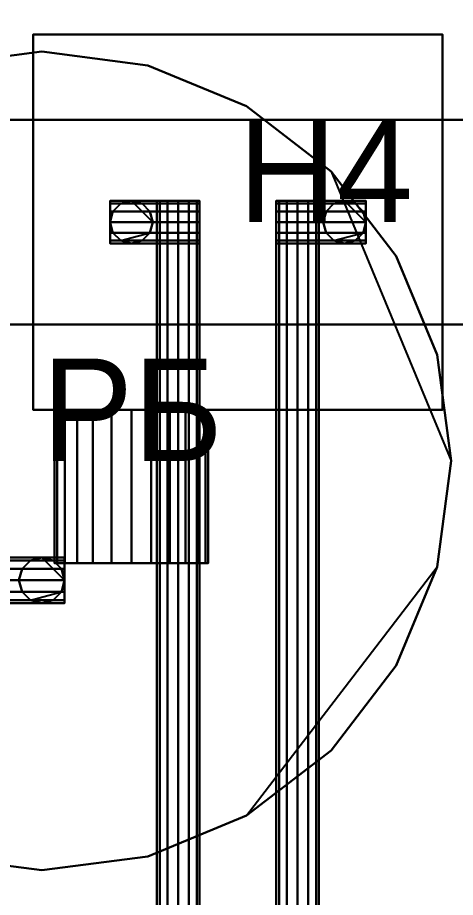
# Model space of a CAD drawing. Header units: millimetres. Extents: x 14850 to 20950, y 8600 to 14100.
# Drawn here: x 18406 to 18662, y 13064 to 13580 of the extents above; entities that cross this region are included whole.
import ezdxf

# ---------------------------------------------------------------- set-up
doc = ezdxf.new("R2010")
doc.units = ezdxf.units.MM
doc.layers.add('АР_3D_стены', color=8, linetype='Continuous')
doc.layers.add('ТМ_3D_Марки', color=7, linetype='Continuous')
for name, color, linetype, true_color in [('ТМ_3D_Оборудование', 7, 'Continuous', 0xe2e8f0), ('ТМ_3D_Т11', 7, 'Continuous', 0xea580c), ('ТМ_3D_Т2', 7, 'Continuous', 0x2563eb), ('ТМ_3D_Т21', 7, 'Continuous', 0x0ea5e9)]:
    doc.layers.add(name, color=color, linetype=linetype, true_color=true_color)

msp = doc.modelspace()

# ---------------------------------------------------------------- texts
at = {"layer": 'ТМ_3D_Марки'}
for s, p in [('Н4', (18535, 13460, 1900)), ('РБ', (18420, 13320, 720))]:
    msp.add_text(s, height=60, dxfattribs=at).set_placement(p)

# ---------------------------------------------------------------- meshes
at = {"layer": 'АР_3D_стены'}
mesh = msp.add_polyface(dxfattribs=at)
corners = [(14850, 13599.6), (14850, 13999.6), (19800.2, 13999.6), (19800.2, 13999.6, 3650), (14850, 13999.6, 3650), (14850, 13599.6, 3650), (20200.2, 12599.6), (19800.2, 12599.6), (19800.2, 13500.4), (19800.2, 13500.4, 3650), (19800.2, 12599.6, 3650), (20200.2, 12599.6, 3650), (19800.2, 14050), (20200.2, 14050), (20200.2, 13999.6), (20200.2, 13999.6, 3650), (20200.2, 14050, 3650), (19800.2, 14050, 3650), (18538.2, 13599.6), (18538.2, 13599.6, 3650), (19800.2, 13599.6), (19800.2, 13599.6, 3650)]
mesh.append_faces([[corners[k] for k in face] for face in [(0, 1, 2), (3, 4, 5), (6, 7, 8), (9, 10, 11), (12, 13, 14), (15, 16, 17), (18, 0, 2), (3, 5, 19), (6, 8, 20), (21, 9, 11), (12, 14, 6), (11, 15, 17), (20, 18, 2), (3, 19, 21), (2, 12, 6), (11, 17, 3), (6, 20, 2), (3, 21, 11), (2, 12, 17, 3), (12, 13, 16, 17), (13, 14, 15, 16), (14, 6, 11, 15), (6, 7, 10, 11), (7, 8, 9, 10), (8, 20, 21, 9), (20, 18, 19, 21), (18, 0, 5, 19), (0, 1, 4, 5), (1, 2, 3, 4)]])
at = {"layer": 'ТМ_3D_Оборудование', "color": 179, "true_color": 0x1e293b}
mesh = msp.add_polyface(dxfattribs=at)
corners = [(18415, 13350, 1380), (18415, 13570, 1380), (18655, 13570, 1380), (18655, 13350, 1380), (18415, 13350, 1800), (18655, 13350, 1800), (18655, 13570, 1800), (18415, 13570, 1800)]
mesh.append_faces([[corners[k] for k in face] for face in [(0, 1, 2, 3), (4, 5, 6, 7), (0, 3, 5, 4), (3, 2, 6, 5), (2, 1, 7, 6), (1, 0, 4, 7)]])
at = {"layer": 'ТМ_3D_Оборудование', "color": 22, "true_color": 0xdc2626}
mesh = msp.add_polyface(dxfattribs=at)
corners = [(18660, 13320), (18651.82, 13382.12), (18651.82, 13382.12, 620), (18660, 13320, 620), (18627.85, 13440), (18627.85, 13440, 620), (18589.71, 13489.71), (18589.71, 13489.71, 620), (18540, 13527.85), (18540, 13527.85, 620), (18482.12, 13551.82), (18482.12, 13551.82, 620), (18420, 13560), (18420, 13560, 620), (18357.88, 13551.82), (18357.88, 13551.82, 620), (18300, 13527.85), (18300, 13527.85, 620), (18250.29, 13489.71), (18250.29, 13489.71, 620), (18212.15, 13440), (18212.15, 13440, 620), (18188.18, 13382.12), (18188.18, 13382.12, 620), (18180, 13320), (18180, 13320, 620), (18188.18, 13257.88), (18188.18, 13257.88, 620), (18212.15, 13200), (18212.15, 13200, 620), (18250.29, 13150.29), (18250.29, 13150.29, 620), (18300, 13112.15), (18300, 13112.15, 620), (18357.88, 13088.18), (18357.88, 13088.18, 620), (18420, 13080), (18420, 13080, 620), (18482.12, 13088.18), (18482.12, 13088.18, 620), (18540, 13112.15), (18540, 13112.15, 620), (18589.71, 13150.29), (18589.71, 13150.29, 620), (18627.85, 13200), (18627.85, 13200, 620), (18651.82, 13257.88), (18651.82, 13257.88, 620)]
mesh.append_faces([[corners[k] for k in face] for face in [(0, 1, 2, 3), (1, 4, 5, 2), (4, 6, 7, 5), (6, 8, 9, 7), (8, 10, 11, 9), (10, 12, 13, 11), (12, 14, 15, 13), (14, 16, 17, 15), (16, 18, 19, 17), (18, 20, 21, 19), (20, 22, 23, 21), (22, 24, 25, 23), (24, 26, 27, 25), (26, 28, 29, 27), (28, 30, 31, 29), (30, 32, 33, 31), (32, 34, 35, 33), (34, 36, 37, 35), (36, 38, 39, 37), (38, 40, 41, 39), (40, 42, 43, 41), (42, 44, 45, 43), (44, 46, 47, 45), (46, 0, 3, 47), (46, 44, 42, 40), (3, 2, 5, 7)]])
at = {"layer": 'ТМ_3D_Оборудование', "color": 149, "true_color": 0x334155}
mesh = msp.add_polyface(dxfattribs=at)
corners = [(18160, 13400, 1260), (18160, 13520, 1260), (19660, 13520, 1260), (19660, 13400, 1260), (18160, 13400, 1380), (19660, 13400, 1380), (19660, 13520, 1380), (18160, 13520, 1380)]
mesh.append_faces([[corners[k] for k in face] for face in [(0, 1, 2, 3), (4, 5, 6, 7), (0, 3, 5, 4), (3, 2, 6, 5), (2, 1, 7, 6), (1, 0, 4, 7)]])
at = {"layer": 'ТМ_3D_Оборудование', "color": 136, "true_color": 0x008078}
mesh = msp.add_polyface(dxfattribs=at)
corners = [(18517.5, 13350, 1590), (18515.97, 13350, 1601.65), (18515.97, 13260, 1601.65), (18517.5, 13260, 1590), (18511.47, 13350, 1612.5), (18511.47, 13260, 1612.5), (18504.32, 13350, 1621.82), (18504.32, 13260, 1621.82), (18495, 13350, 1628.97), (18495, 13260, 1628.97), (18484.15, 13350, 1633.47), (18484.15, 13260, 1633.47), (18472.5, 13350, 1635), (18472.5, 13260, 1635), (18460.85, 13350, 1633.47), (18460.85, 13260, 1633.47), (18450, 13350, 1628.97), (18450, 13260, 1628.97), (18440.68, 13350, 1621.82), (18440.68, 13260, 1621.82), (18433.53, 13350, 1612.5), (18433.53, 13260, 1612.5), (18429.03, 13350, 1601.65), (18429.03, 13260, 1601.65), (18427.5, 13350, 1590), (18427.5, 13260, 1590), (18429.03, 13350, 1578.35), (18429.03, 13260, 1578.35), (18433.53, 13350, 1567.5), (18433.53, 13260, 1567.5), (18440.68, 13350, 1558.18), (18440.68, 13260, 1558.18), (18450, 13350, 1551.03), (18450, 13260, 1551.03), (18460.85, 13350, 1546.53), (18460.85, 13260, 1546.53), (18472.5, 13350, 1545), (18472.5, 13260, 1545), (18484.15, 13350, 1546.53), (18484.15, 13260, 1546.53), (18495, 13350, 1551.03), (18495, 13260, 1551.03), (18504.32, 13350, 1558.18), (18504.32, 13260, 1558.18), (18511.47, 13350, 1567.5), (18511.47, 13260, 1567.5), (18515.97, 13350, 1578.35), (18515.97, 13260, 1578.35)]
mesh.append_faces([[corners[k] for k in face] for face in [(0, 1, 2, 3), (1, 4, 5, 2), (4, 6, 7, 5), (6, 8, 9, 7), (8, 10, 11, 9), (10, 12, 13, 11), (12, 14, 15, 13), (14, 16, 17, 15), (16, 18, 19, 17), (18, 20, 21, 19), (20, 22, 23, 21), (22, 24, 25, 23), (24, 26, 27, 25), (26, 28, 29, 27), (28, 30, 31, 29), (30, 32, 33, 31), (32, 34, 35, 33), (34, 36, 37, 35), (36, 38, 39, 37), (38, 40, 41, 39), (40, 42, 43, 41), (42, 44, 45, 43), (44, 46, 47, 45), (46, 0, 3, 47), (46, 44, 42, 40), (3, 2, 5, 7)]])
at = {"layer": 'ТМ_3D_Т11'}
mesh = msp.add_polyface(dxfattribs=at)
corners = [(18485, 13460, 1787.5), (18483.33, 13466.25, 1787.5), (18483.33, 13466.25, 3212.5), (18485, 13460, 3212.5), (18478.75, 13470.83, 1787.5), (18478.75, 13470.83, 3212.5), (18472.5, 13472.5, 1787.5), (18472.5, 13472.5, 3212.5), (18466.25, 13470.83, 1787.5), (18466.25, 13470.83, 3212.5), (18461.67, 13466.25, 1787.5), (18461.67, 13466.25, 3212.5), (18460, 13460, 1787.5), (18460, 13460, 3212.5), (18461.67, 13453.75, 1787.5), (18461.67, 13453.75, 3212.5), (18466.25, 13449.17, 1787.5), (18466.25, 13449.17, 3212.5), (18472.5, 13447.5, 1787.5), (18472.5, 13447.5, 3212.5), (18478.75, 13449.17, 1787.5), (18478.75, 13449.17, 3212.5), (18483.33, 13453.75, 1787.5), (18483.33, 13453.75, 3212.5)]
mesh.append_faces([[corners[k] for k in face] for face in [(0, 1, 2, 3), (1, 4, 5, 2), (4, 6, 7, 5), (6, 8, 9, 7), (8, 10, 11, 9), (10, 12, 13, 11), (12, 14, 15, 13), (14, 16, 17, 15), (16, 18, 19, 17), (18, 20, 21, 19), (20, 22, 23, 21), (22, 0, 3, 23), (22, 20, 18, 16), (3, 2, 5, 7)]])
mesh = msp.add_polyface(dxfattribs=at)
corners = [(18460, 13472.5, 3200), (18460, 13470.83, 3206.25), (18512.5, 13470.83, 3206.25), (18512.5, 13472.5, 3200), (18460, 13466.25, 3210.83), (18512.5, 13466.25, 3210.83), (18460, 13460, 3212.5), (18512.5, 13460, 3212.5), (18460, 13453.75, 3210.83), (18512.5, 13453.75, 3210.83), (18460, 13449.17, 3206.25), (18512.5, 13449.17, 3206.25), (18460, 13447.5, 3200), (18512.5, 13447.5, 3200), (18460, 13449.17, 3193.75), (18512.5, 13449.17, 3193.75), (18460, 13453.75, 3189.17), (18512.5, 13453.75, 3189.17), (18460, 13460, 3187.5), (18512.5, 13460, 3187.5), (18460, 13466.25, 3189.17), (18512.5, 13466.25, 3189.17), (18460, 13470.83, 3193.75), (18512.5, 13470.83, 3193.75)]
mesh.append_faces([[corners[k] for k in face] for face in [(0, 1, 2, 3), (1, 4, 5, 2), (4, 6, 7, 5), (6, 8, 9, 7), (8, 10, 11, 9), (10, 12, 13, 11), (12, 14, 15, 13), (14, 16, 17, 15), (16, 18, 19, 17), (18, 20, 21, 19), (20, 22, 23, 21), (22, 0, 3, 23), (22, 20, 18, 16), (3, 2, 5, 7)]])
mesh = msp.add_polyface(dxfattribs=at)
corners = [(18512.5, 13472.5, 3200), (18510.83, 13472.5, 3206.25), (18510.83, 10472.5, 3206.25), (18512.5, 10472.5, 3200), (18506.25, 13472.5, 3210.83), (18506.25, 10472.5, 3210.83), (18500, 13472.5, 3212.5), (18500, 10472.5, 3212.5), (18493.75, 13472.5, 3210.83), (18493.75, 10472.5, 3210.83), (18489.17, 13472.5, 3206.25), (18489.17, 10472.5, 3206.25), (18487.5, 13472.5, 3200), (18487.5, 10472.5, 3200), (18489.17, 13472.5, 3193.75), (18489.17, 10472.5, 3193.75), (18493.75, 13472.5, 3189.17), (18493.75, 10472.5, 3189.17), (18500, 13472.5, 3187.5), (18500, 10472.5, 3187.5), (18506.25, 13472.5, 3189.17), (18506.25, 10472.5, 3189.17), (18510.83, 13472.5, 3193.75), (18510.83, 10472.5, 3193.75)]
mesh.append_faces([[corners[k] for k in face] for face in [(0, 1, 2, 3), (1, 4, 5, 2), (4, 6, 7, 5), (6, 8, 9, 7), (8, 10, 11, 9), (10, 12, 13, 11), (12, 14, 15, 13), (14, 16, 17, 15), (16, 18, 19, 17), (18, 20, 21, 19), (20, 22, 23, 21), (22, 0, 3, 23), (22, 20, 18, 16), (3, 2, 5, 7)]])
at = {"layer": 'ТМ_3D_Т2'}
mesh = msp.add_polyface(dxfattribs=at)
corners = [(17946.6, 13263.4, 800), (17946.6, 13261.6, 806.7), (18433.4, 13261.6, 806.7), (18433.4, 13263.4, 800), (17946.6, 13256.7, 811.6), (18433.4, 13256.7, 811.6), (17946.6, 13250, 813.4), (18433.4, 13250, 813.4), (17946.6, 13243.3, 811.6), (18433.4, 13243.3, 811.6), (17946.6, 13238.4, 806.7), (18433.4, 13238.4, 806.7), (17946.6, 13236.6, 800), (18433.4, 13236.6, 800), (17946.6, 13238.4, 793.3), (18433.4, 13238.4, 793.3), (17946.6, 13243.3, 788.4), (18433.4, 13243.3, 788.4), (17946.6, 13250, 786.6), (18433.4, 13250, 786.6), (17946.6, 13256.7, 788.4), (18433.4, 13256.7, 788.4), (17946.6, 13261.6, 793.3), (18433.4, 13261.6, 793.3)]
mesh.append_faces([[corners[k] for k in face] for face in [(0, 1, 2, 3), (1, 4, 5, 2), (4, 6, 7, 5), (6, 8, 9, 7), (8, 10, 11, 9), (10, 12, 13, 11), (12, 14, 15, 13), (14, 16, 17, 15), (16, 18, 19, 17), (18, 20, 21, 19), (20, 22, 23, 21), (22, 0, 3, 23), (22, 20, 18, 16), (3, 2, 5, 7)]])
mesh = msp.add_polyface(dxfattribs=at)
corners = [(18433.4, 13250, 813.4), (18431.6, 13256.7, 813.4), (18431.6, 13256.7, 606.6), (18433.4, 13250, 606.6), (18426.7, 13261.6, 813.4), (18426.7, 13261.6, 606.6), (18420, 13263.4, 813.4), (18420, 13263.4, 606.6), (18413.3, 13261.6, 813.4), (18413.3, 13261.6, 606.6), (18408.4, 13256.7, 813.4), (18408.4, 13256.7, 606.6), (18406.6, 13250, 813.4), (18406.6, 13250, 606.6), (18408.4, 13243.3, 813.4), (18408.4, 13243.3, 606.6), (18413.3, 13238.4, 813.4), (18413.3, 13238.4, 606.6), (18420, 13236.6, 813.4), (18420, 13236.6, 606.6), (18426.7, 13238.4, 813.4), (18426.7, 13238.4, 606.6), (18431.6, 13243.3, 813.4), (18431.6, 13243.3, 606.6)]
mesh.append_faces([[corners[k] for k in face] for face in [(0, 1, 2, 3), (1, 4, 5, 2), (4, 6, 7, 5), (6, 8, 9, 7), (8, 10, 11, 9), (10, 12, 13, 11), (12, 14, 15, 13), (14, 16, 17, 15), (16, 18, 19, 17), (18, 20, 21, 19), (20, 22, 23, 21), (22, 0, 3, 23), (22, 20, 18, 16), (3, 2, 5, 7)]])
at = {"layer": 'ТМ_3D_Т21'}
mesh = msp.add_polyface(dxfattribs=at)
corners = [(18557.5, 10402.5, 3200), (18559.17, 10402.5, 3206.25), (18559.17, 13472.5, 3206.25), (18557.5, 13472.5, 3200), (18563.75, 10402.5, 3210.83), (18563.75, 13472.5, 3210.83), (18570, 10402.5, 3212.5), (18570, 13472.5, 3212.5), (18576.25, 10402.5, 3210.83), (18576.25, 13472.5, 3210.83), (18580.83, 10402.5, 3206.25), (18580.83, 13472.5, 3206.25), (18582.5, 10402.5, 3200), (18582.5, 13472.5, 3200), (18580.83, 10402.5, 3193.75), (18580.83, 13472.5, 3193.75), (18576.25, 10402.5, 3189.17), (18576.25, 13472.5, 3189.17), (18570, 10402.5, 3187.5), (18570, 13472.5, 3187.5), (18563.75, 10402.5, 3189.17), (18563.75, 13472.5, 3189.17), (18559.17, 10402.5, 3193.75), (18559.17, 13472.5, 3193.75)]
mesh.append_faces([[corners[k] for k in face] for face in [(0, 1, 2, 3), (1, 4, 5, 2), (4, 6, 7, 5), (6, 8, 9, 7), (8, 10, 11, 9), (10, 12, 13, 11), (12, 14, 15, 13), (14, 16, 17, 15), (16, 18, 19, 17), (18, 20, 21, 19), (20, 22, 23, 21), (22, 0, 3, 23), (22, 20, 18, 16), (3, 2, 5, 7)]])
mesh = msp.add_polyface(dxfattribs=at)
corners = [(18557.5, 13472.5, 3200), (18557.5, 13470.83, 3206.25), (18610, 13470.83, 3206.25), (18610, 13472.5, 3200), (18557.5, 13466.25, 3210.83), (18610, 13466.25, 3210.83), (18557.5, 13460, 3212.5), (18610, 13460, 3212.5), (18557.5, 13453.75, 3210.83), (18610, 13453.75, 3210.83), (18557.5, 13449.17, 3206.25), (18610, 13449.17, 3206.25), (18557.5, 13447.5, 3200), (18610, 13447.5, 3200), (18557.5, 13449.17, 3193.75), (18610, 13449.17, 3193.75), (18557.5, 13453.75, 3189.17), (18610, 13453.75, 3189.17), (18557.5, 13460, 3187.5), (18610, 13460, 3187.5), (18557.5, 13466.25, 3189.17), (18610, 13466.25, 3189.17), (18557.5, 13470.83, 3193.75), (18610, 13470.83, 3193.75)]
mesh.append_faces([[corners[k] for k in face] for face in [(0, 1, 2, 3), (1, 4, 5, 2), (4, 6, 7, 5), (6, 8, 9, 7), (8, 10, 11, 9), (10, 12, 13, 11), (12, 14, 15, 13), (14, 16, 17, 15), (16, 18, 19, 17), (18, 20, 21, 19), (20, 22, 23, 21), (22, 0, 3, 23), (22, 20, 18, 16), (3, 2, 5, 7)]])
mesh = msp.add_polyface(dxfattribs=at)
corners = [(18610, 13460, 3212.5), (18608.33, 13466.25, 3212.5), (18608.33, 13466.25, 1787.5), (18610, 13460, 1787.5), (18603.75, 13470.83, 3212.5), (18603.75, 13470.83, 1787.5), (18597.5, 13472.5, 3212.5), (18597.5, 13472.5, 1787.5), (18591.25, 13470.83, 3212.5), (18591.25, 13470.83, 1787.5), (18586.67, 13466.25, 3212.5), (18586.67, 13466.25, 1787.5), (18585, 13460, 3212.5), (18585, 13460, 1787.5), (18586.67, 13453.75, 3212.5), (18586.67, 13453.75, 1787.5), (18591.25, 13449.17, 3212.5), (18591.25, 13449.17, 1787.5), (18597.5, 13447.5, 3212.5), (18597.5, 13447.5, 1787.5), (18603.75, 13449.17, 3212.5), (18603.75, 13449.17, 1787.5), (18608.33, 13453.75, 3212.5), (18608.33, 13453.75, 1787.5)]
mesh.append_faces([[corners[k] for k in face] for face in [(0, 1, 2, 3), (1, 4, 5, 2), (4, 6, 7, 5), (6, 8, 9, 7), (8, 10, 11, 9), (10, 12, 13, 11), (12, 14, 15, 13), (14, 16, 17, 15), (16, 18, 19, 17), (18, 20, 21, 19), (20, 22, 23, 21), (22, 0, 3, 23), (22, 20, 18, 16), (3, 2, 5, 7)]])

doc.saveas('drawing.dxf')
